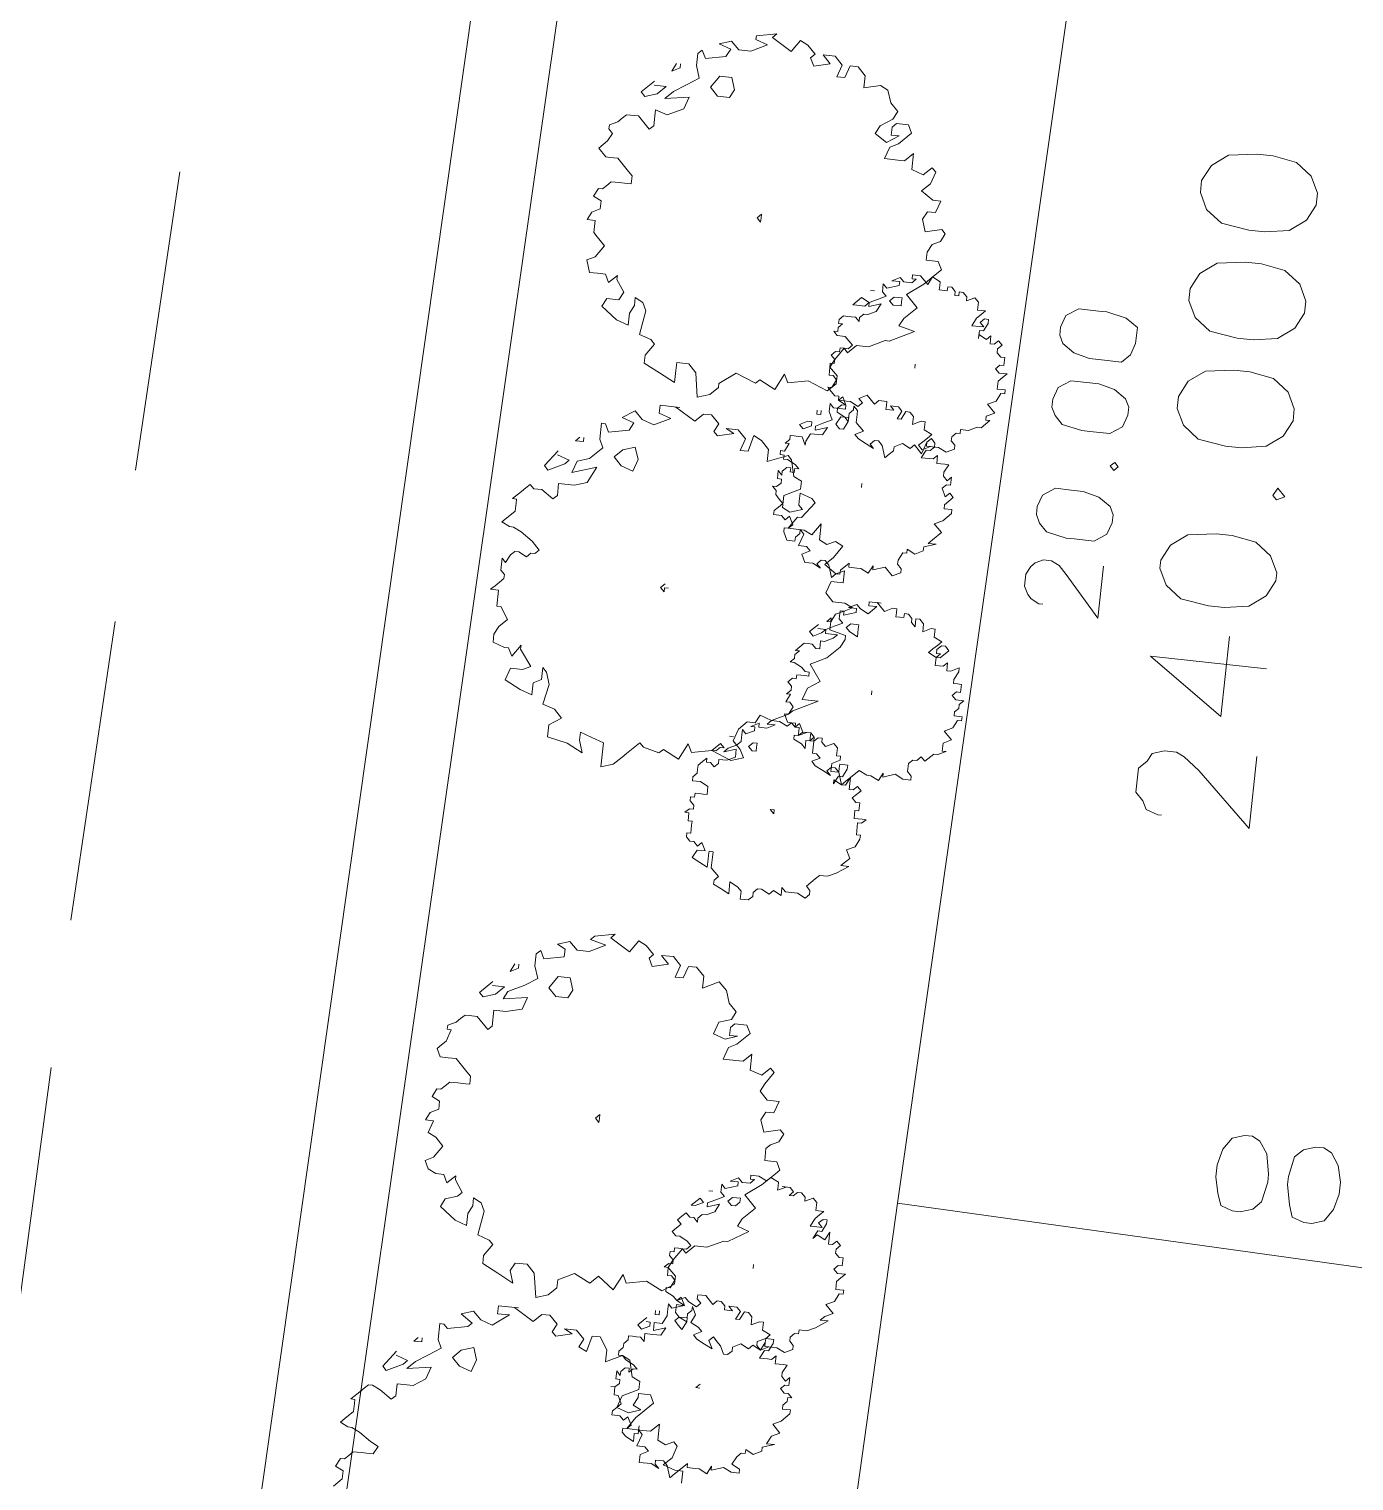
# Model space of a CAD drawing. Header units: metres. Extents: x -977055 to 805873, y -1033982 to 242021.
# Drawn here: x 2674.87 to 2692.39, y 856.24 to 875.44 of the extents above; entities that cross this region are included whole.
import ezdxf

# ---------------------------------------------------------------- set-up
doc = ezdxf.new("R2010")
doc.units = ezdxf.units.M
for name, color, linetype in [('PDF_acera', 7, 'Continuous'), ('PDF_areas por lote', 7, 'Continuous'), ('PDF_COTAS', 7, 'Continuous'), ('PDF_linea de centro', 7, 'Continuous'), ('PDF_LOTES', 7, 'Continuous'), ('PDF_PLANTAS', 7, 'Continuous')]:
    doc.layers.add(name, color=color, linetype=linetype)

# ---------------------------------------------------------------- blocks, each defined once
blk = doc.blocks.new('CALLE')
at = {"layer": 'PDF_acera', "lineweight": 9}
for points in [[(-152.62128, -289.620576), (-150.123456, -216.506304), (-148.768704, -215.236224), (-117.651744, -216.294624), (-116.381664, -217.691712), (-118.921824, -291.822048)], [(-117.440064, -222.518016), (-117.27072, -217.988064), (-118.075104, -217.18368), (-148.430016, -216.12528), (-149.276736, -216.929664), (-149.403744, -221.459616)]]:
    blk.add_lwpolyline(points, dxfattribs=at)
at = {"layer": 'PDF_areas por lote', "lineweight": 9}
for points in [[(-129.082464, -224.296128), (-129.082464, -224.253792), (-129.040128, -224.126784), (-128.955456, -224.084448), (-128.870784, -223.999776), (-128.616768, -223.999776), (-128.532096, -224.084448), (-128.447424, -224.126784), (-128.405088, -224.253792), (-128.405088, -224.3808), (-128.447424, -224.465472), (-128.574432, -224.634816), (-129.1248, -225.22752), (-128.362752, -225.22752)], [(-127.43136, -225.22752), (-127.43136, -223.999776), (-127.981728, -224.80416), (-127.135008, -224.80416)]]:
    blk.add_lwpolyline(points, dxfattribs=at)
for points in [[(-126.499968, -223.999776), (-126.669312, -224.084448), (-126.79632, -224.253792), (-126.838656, -224.550144), (-126.838656, -224.719488), (-126.79632, -224.973504), (-126.669312, -225.142848), (-126.499968, -225.22752), (-126.415296, -225.22752), (-126.245952, -225.142848), (-126.118944, -224.973504), (-126.076608, -224.719488), (-126.076608, -224.550144), (-126.118944, -224.253792), (-126.245952, -224.084448), (-126.415296, -223.999776)], [(-124.806528, -223.999776), (-124.975872, -224.084448), (-125.10288, -224.253792), (-125.145216, -224.550144), (-125.145216, -224.719488), (-125.10288, -224.973504), (-124.975872, -225.142848), (-124.806528, -225.22752), (-124.67952, -225.22752), (-124.510176, -225.142848), (-124.383168, -224.973504), (-124.340832, -224.719488), (-124.340832, -224.550144), (-124.383168, -224.253792), (-124.510176, -224.084448), (-124.67952, -223.999776)], [(-123.663456, -223.999776), (-123.8328, -224.084448), (-123.959808, -224.253792), (-124.002144, -224.550144), (-124.002144, -224.719488), (-123.959808, -224.973504), (-123.8328, -225.142848), (-123.663456, -225.22752), (-123.536448, -225.22752), (-123.367104, -225.142848), (-123.240096, -224.973504), (-123.19776, -224.719488), (-123.19776, -224.550144), (-123.240096, -224.253792), (-123.367104, -224.084448), (-123.536448, -223.999776)], [(-122.520384, -223.999776), (-122.689728, -224.084448), (-122.816736, -224.253792), (-122.859072, -224.550144), (-122.859072, -224.719488), (-122.816736, -224.973504), (-122.689728, -225.142848), (-122.520384, -225.22752), (-122.393376, -225.22752), (-122.224032, -225.142848), (-122.097024, -224.973504), (-122.054688, -224.719488), (-122.054688, -224.550144), (-122.097024, -224.253792), (-122.224032, -224.084448), (-122.393376, -223.999776)], [(-125.610912, -225.100512), (-125.653248, -225.142848), (-125.610912, -225.22752), (-125.52624, -225.142848)]]:
    blk.add_lwpolyline(points, close=True, dxfattribs=at)
at = {"layer": 'PDF_COTAS', "lineweight": 9}
blk.add_lwpolyline([(-127.008, -222.814368), (-127.008, -222.772032), (-126.965664, -222.68736), (-126.923328, -222.645024), (-126.838656, -222.602688), (-126.711648, -222.602688), (-126.626976, -222.645024), (-126.58464, -222.68736), (-126.542304, -222.772032), (-126.542304, -222.856704), (-126.58464, -222.941376), (-126.669312, -223.026048), (-127.092672, -223.407072), (-126.542304, -223.407072)], dxfattribs=at)
for points in [[(-126.076608, -222.645024), (-126.16128, -222.68736), (-126.245952, -222.772032), (-126.288288, -222.983712), (-126.288288, -223.068384), (-126.288288, -223.280064), (-126.203616, -223.407072), (-126.076608, -223.449408), (-125.991936, -223.449408), (-125.907264, -223.407072), (-125.822592, -223.280064), (-125.780256, -223.11072), (-125.780256, -222.983712), (-125.780256, -222.814368), (-125.864928, -222.68736), (-125.991936, -222.645024)], [(-124.933536, -222.68736), (-125.018208, -222.729696), (-125.10288, -222.814368), (-125.145216, -223.026048), (-125.145216, -223.11072), (-125.145216, -223.3224), (-125.060544, -223.449408), (-124.933536, -223.491744), (-124.848864, -223.491744), (-124.764192, -223.449408), (-124.67952, -223.3224), (-124.637184, -223.153056), (-124.637184, -223.026048), (-124.637184, -222.856704), (-124.721856, -222.729696), (-124.848864, -222.68736)], [(-124.171488, -222.68736), (-124.25616, -222.729696), (-124.340832, -222.856704), (-124.383168, -223.026048), (-124.383168, -223.153056), (-124.383168, -223.364736), (-124.298496, -223.449408), (-124.171488, -223.491744), (-124.086816, -223.491744), (-124.002144, -223.491744), (-123.917472, -223.364736), (-123.875136, -223.153056), (-123.875136, -223.068384), (-123.875136, -222.856704), (-123.959808, -222.729696), (-124.086816, -222.68736)], [(-125.483904, -223.364736), (-125.52624, -223.407072), (-125.483904, -223.449408), (-125.441568, -223.407072)], [(-133.14672, -225.566208), (-133.104384, -225.693216), (-133.019712, -225.777888), (-132.808032, -225.820224), (-132.72336, -225.820224), (-132.51168, -225.777888), (-132.384672, -225.693216), (-132.342336, -225.608544), (-132.342336, -225.523872), (-132.384672, -225.396864), (-132.51168, -225.312192), (-132.681024, -225.269856), (-132.808032, -225.269856), (-132.977376, -225.312192), (-133.104384, -225.354528), (-133.14672, -225.481536)], [(-133.14672, -225.566208), (-133.104384, -225.693216), (-133.019712, -225.777888), (-132.808032, -225.820224), (-132.72336, -225.820224), (-132.51168, -225.777888), (-132.384672, -225.693216), (-132.342336, -225.608544), (-132.342336, -225.523872), (-132.384672, -225.396864), (-132.51168, -225.312192), (-132.681024, -225.269856), (-132.808032, -225.269856), (-132.977376, -225.312192), (-133.104384, -225.354528), (-133.14672, -225.481536)], [(-133.189056, -226.328256), (-133.14672, -226.455264), (-133.019712, -226.539936), (-132.850368, -226.582272), (-132.72336, -226.582272), (-132.554016, -226.539936), (-132.427008, -226.455264), (-132.384672, -226.370592), (-132.384672, -226.28592), (-132.427008, -226.158912), (-132.51168, -226.07424), (-132.72336, -226.031904), (-132.808032, -226.031904), (-133.019712, -226.07424), (-133.14672, -226.116576), (-133.189056, -226.243584)], [(-133.189056, -226.328256), (-133.14672, -226.455264), (-133.019712, -226.539936), (-132.850368, -226.582272), (-132.72336, -226.582272), (-132.554016, -226.539936), (-132.427008, -226.455264), (-132.384672, -226.370592), (-132.384672, -226.28592), (-132.427008, -226.158912), (-132.51168, -226.07424), (-132.72336, -226.031904), (-132.808032, -226.031904), (-133.019712, -226.07424), (-133.14672, -226.116576), (-133.189056, -226.243584)]]:
    blk.add_lwpolyline(points, close=True, dxfattribs=at)
at = {"layer": 'PDF_linea de centro', "lineweight": 9}
for points in [[(-136.152576, -212.865408), (-132.977376, -212.95008)], [(-131.410944, -212.992416), (-128.235744, -213.119424)], [(-126.626976, -213.16176), (-123.451776, -213.288768)]]:
    blk.add_lwpolyline(points, dxfattribs=at)
at = {"layer": 'PDF_LOTES', "lineweight": 20}
for points in [[(-149.403744, -221.459616), (-149.742432, -231.027552), (-133.739424, -231.57792), (-133.443072, -221.967648)], [(-133.443072, -221.967648), (-133.739424, -231.57792), (-117.778752, -232.128288), (-117.440064, -222.518016)]]:
    blk.add_lwpolyline(points, close=True, dxfattribs=at)
at = {"layer": 'PDF_PLANTAS', "lineweight": 9}
for points in [[(-136.618272, -220.020192), (-136.491264, -220.020192), (-136.491264, -219.93552), (-136.448928, -219.808512), (-136.364256, -219.893184), (-136.237248, -219.93552), (-136.194912, -219.893184), (-136.237248, -219.808512), (-136.194912, -219.72384), (-136.025568, -219.72384), (-136.11024, -219.639168), (-136.11024, -219.554496), (-136.11024, -219.385152), (-135.983232, -219.469824), (-135.940896, -219.51216), (-135.813888, -219.639168), (-135.729216, -219.596832), (-135.729216, -219.469824), (-135.771552, -219.469824), (-135.856224, -219.427488), (-135.89856, -219.51216), (-135.940896, -219.385152), (-135.89856, -219.258144), (-135.771552, -219.30048), (-135.68688, -219.469824), (-135.602208, -219.469824), (-135.559872, -219.385152), (-135.390528, -219.342816), (-135.348192, -219.258144), (-135.432864, -219.0888), (-135.305856, -219.0888), (-135.178848, -219.004128), (-135.178848, -218.919456), (-135.348192, -218.87712), (-135.305856, -218.792448), (-135.221184, -218.834784), (-135.136512, -218.750112), (-135.136512, -218.623104), (-135.178848, -218.707776), (-135.221184, -218.538432), (-135.178848, -218.496096), (-135.094176, -218.538432), (-135.009504, -218.45376), (-135.009504, -218.369088), (-135.094176, -218.284416), (-134.967168, -218.072736), (-134.967168, -218.115072), (-134.967168, -217.903392), (-135.05184, -217.903392), (-135.05184, -218.0304), (-135.178848, -217.861056), (-135.136512, -217.734048), (-135.05184, -217.649376), (-135.094176, -217.522368), (-135.178848, -217.649376), (-135.221184, -217.60704), (-135.26352, -217.39536), (-135.221184, -217.353024), (-135.221184, -217.310688), (-135.390528, -217.310688), (-135.4752, -217.353024), (-135.559872, -217.226016), (-135.644544, -217.099008), (-135.729216, -217.014336), (-135.68688, -217.268352), (-135.813888, -217.226016), (-135.89856, -217.099008), (-135.89856, -216.929664), (-136.025568, -216.929664), (-136.067904, -216.887328), (-135.983232, -216.76032), (-135.940896, -216.675648), (-135.940896, -216.633312), (-135.983232, -216.590976), (-136.025568, -216.54864), (-136.11024, -216.463968), (-136.11024, -216.506304), (-136.152576, -216.506304), (-136.237248, -216.506304), (-136.32192, -216.421632), (-136.364256, -216.379296), (-136.406592, -216.463968), (-136.406592, -216.506304), (-136.448928, -216.590976), (-136.5336, -216.717984), (-136.575936, -216.802656), (-136.660608, -216.76032), (-136.660608, -216.717984), (-136.660608, -216.633312), (-136.660608, -216.590976), (-136.660608, -216.54864), (-136.702944, -216.506304), (-136.74528, -216.463968), (-136.74528, -216.421632), (-136.829952, -216.379296), (-136.872288, -216.463968), (-136.95696, -216.463968), (-137.041632, -216.379296)], [(-135.559872, -216.887328), (-135.729216, -216.76032), (-135.771552, -216.802656), (-135.68688, -216.972), (-135.644544, -217.014336), (-135.602208, -216.887328)], [(-135.390528, -217.099008), (-135.432864, -217.056672), (-135.432864, -217.141344), (-135.390528, -217.141344)], [(-131.580288, -217.480032), (-131.707296, -217.353024), (-131.749632, -217.39536), (-131.707296, -217.522368), (-131.622624, -217.60704), (-131.622624, -217.480032)], [(-125.9496, -217.564704), (-126.118944, -217.437696), (-126.16128, -217.480032), (-126.076608, -217.649376), (-126.034272, -217.691712), (-125.991936, -217.564704)], [(-131.368608, -217.691712), (-131.45328, -217.649376), (-131.410944, -217.734048), (-131.368608, -217.734048)], [(-125.780256, -217.776384), (-125.822592, -217.734048), (-125.822592, -217.81872), (-125.780256, -217.81872)], [(-121.970016, -218.157408), (-122.097024, -218.0304), (-122.13936, -218.072736), (-122.097024, -218.199744), (-122.012352, -218.284416), (-122.012352, -218.157408)], [(-121.758336, -218.369088), (-121.843008, -218.326752), (-121.800672, -218.411424), (-121.758336, -218.411424)], [(-127.21968, -218.834784), (-127.262016, -218.792448), (-127.304352, -218.834784), (-127.262016, -218.834784), (-127.262016, -218.87712)], [(-134.924832, -219.469824), (-135.009504, -219.385152), (-135.05184, -219.427488), (-135.009504, -219.51216), (-134.967168, -219.51216), (-134.967168, -219.469824)], [(-134.84016, -219.554496), (-134.882496, -219.554496), (-134.882496, -219.596832), (-134.84016, -219.596832)], [(-128.743776, -219.72384), (-128.743776, -219.681504)], [(-133.527744, -220.020192), (-133.527744, -219.977856)], [(-135.559872, -220.104864), (-135.602208, -220.062528), (-135.602208, -220.104864)], [(-125.229888, -220.231872), (-125.272224, -220.231872), (-125.272224, -220.274208), (-125.229888, -220.274208)], [(-127.473696, -220.485888), (-127.558368, -220.401216), (-127.600704, -220.443552), (-127.558368, -220.528224), (-127.516032, -220.57056), (-127.516032, -220.485888)], [(-134.247456, -220.528224), (-134.289792, -220.528224), (-134.247456, -220.528224)], [(-123.917472, -220.697568), (-123.917472, -220.655232), (-123.917472, -220.697568)], [(-125.9496, -220.78224), (-125.991936, -220.78224)], [(-128.108736, -221.120928), (-128.151072, -221.120928), (-128.108736, -221.120928)], [(-124.637184, -221.2056), (-124.67952, -221.2056), (-124.637184, -221.2056)], [(-128.108736, -222.094656), (-128.108736, -222.094656)], [(-124.637184, -222.179328), (-124.637184, -222.179328)]]:
    blk.add_lwpolyline(points, dxfattribs=at)
for points in [[(-132.93504, -220.655232), (-132.850368, -220.697568), (-132.808032, -220.655232), (-132.850368, -220.485888), (-132.72336, -220.443552), (-132.638688, -220.485888), (-132.638688, -220.57056), (-132.51168, -220.612896), (-132.51168, -220.485888), (-132.427008, -220.401216), (-132.342336, -220.443552), (-132.215328, -220.528224), (-132.172992, -220.485888), (-132.257664, -220.401216), (-132.215328, -220.274208), (-132.045984, -220.274208), (-132.130656, -220.189536), (-132.130656, -220.1472), (-132.130656, -219.977856), (-132.003648, -220.020192), (-131.961312, -220.104864), (-131.834304, -220.231872), (-131.749632, -220.189536), (-131.749632, -220.062528), (-131.791968, -220.020192), (-131.87664, -220.020192), (-131.87664, -220.104864), (-131.918976, -219.977856), (-131.87664, -219.850848), (-131.749632, -219.893184), (-131.707296, -220.020192), (-131.622624, -220.062528), (-131.537952, -219.977856), (-131.410944, -219.93552), (-131.326272, -219.850848), (-131.410944, -219.681504), (-131.283936, -219.681504), (-131.199264, -219.596832), (-131.199264, -219.51216), (-131.326272, -219.469824), (-131.326272, -219.385152), (-131.199264, -219.427488), (-131.114592, -219.342816), (-131.114592, -219.215808), (-131.199264, -219.30048), (-131.2416, -219.131136), (-131.156928, -219.0888), (-131.114592, -219.131136), (-131.02992, -219.046464), (-130.987584, -218.961792), (-131.114592, -218.87712), (-130.987584, -218.66544), (-130.945248, -218.707776), (-130.987584, -218.496096), (-131.02992, -218.45376), (-131.072256, -218.623104), (-131.156928, -218.45376), (-131.156928, -218.326752), (-131.072256, -218.24208), (-131.114592, -218.115072), (-131.156928, -218.199744), (-131.2416, -218.199744), (-131.283936, -217.988064), (-131.199264, -217.945728), (-131.2416, -217.903392), (-131.368608, -217.903392), (-131.495616, -217.945728), (-131.580288, -217.81872), (-131.66496, -217.649376), (-131.749632, -217.60704), (-131.707296, -217.861056), (-131.834304, -217.81872), (-131.87664, -217.649376), (-131.87664, -217.522368), (-132.045984, -217.522368), (-132.08832, -217.480032), (-131.961312, -217.353024), (-131.961312, -217.268352), (-131.961312, -217.226016), (-132.003648, -217.18368), (-132.045984, -217.141344), (-132.08832, -217.056672), (-132.130656, -217.056672), (-132.130656, -217.099008), (-132.257664, -217.056672), (-132.3, -217.014336), (-132.342336, -216.972), (-132.427008, -217.014336), (-132.427008, -217.099008), (-132.427008, -217.18368), (-132.554016, -217.310688), (-132.596352, -217.353024), (-132.681024, -217.353024), (-132.681024, -217.310688), (-132.681024, -217.226016), (-132.681024, -217.18368), (-132.681024, -217.141344), (-132.72336, -217.099008), (-132.765696, -217.056672), (-132.765696, -217.014336), (-132.850368, -216.972), (-132.892704, -217.056672), (-132.977376, -217.056672), (-133.019712, -216.972), (-133.104384, -216.929664), (-133.104384, -217.014336), (-133.231392, -216.972), (-133.273728, -217.056672), (-133.3584, -217.141344), (-133.485408, -217.056672), (-133.527744, -216.972), (-133.612416, -217.014336), (-133.654752, -217.099008), (-133.654752, -217.18368), (-133.739424, -217.226016), (-133.654752, -217.310688), (-133.697088, -217.310688), (-133.824096, -217.39536), (-133.866432, -217.353024), (-133.908768, -217.226016), (-133.99344, -217.18368), (-134.120448, -217.353024), (-134.162784, -217.480032), (-134.035776, -217.480032), (-133.951104, -217.522368), (-133.866432, -217.522368), (-133.908768, -217.60704), (-133.99344, -217.649376), (-134.247456, -217.60704), (-134.289792, -217.734048), (-134.332128, -217.776384), (-134.459136, -217.691712), (-134.543808, -217.691712), (-134.62848, -217.861056), (-134.713152, -218.0304), (-134.586144, -217.988064), (-134.501472, -218.0304), (-134.501472, -218.157408), (-134.586144, -218.24208), (-134.84016, -218.284416), (-134.797824, -218.411424), (-134.713152, -218.496096), (-134.62848, -218.496096), (-134.543808, -218.66544), (-134.62848, -218.834784), (-134.543808, -218.919456), (-134.670816, -219.0888), (-134.501472, -219.173472), (-134.586144, -219.215808), (-134.543808, -219.427488), (-134.62848, -219.596832), (-134.543808, -219.72384), (-134.459136, -219.72384), (-134.374464, -219.639168), (-134.289792, -219.681504), (-134.162784, -219.766176), (-134.20512, -219.808512), (-134.120448, -219.893184), (-134.120448, -220.020192), (-134.035776, -220.189536), (-134.035776, -220.231872), (-133.908768, -220.443552), (-133.866432, -220.316544), (-133.78176, -220.35888), (-133.654752, -220.485888), (-133.527744, -220.35888), (-133.400736, -220.528224), (-133.273728, -220.655232), (-133.231392, -220.697568), (-133.14672, -220.655232), (-133.14672, -220.528224), (-133.019712, -220.528224), (-132.977376, -220.57056)], [(-127.304352, -220.739904), (-127.262016, -220.824576), (-127.21968, -220.739904), (-127.21968, -220.612896), (-127.135008, -220.528224), (-127.008, -220.57056), (-127.008, -220.697568), (-126.880992, -220.697568), (-126.923328, -220.612896), (-126.838656, -220.485888), (-126.753984, -220.57056), (-126.626976, -220.655232), (-126.58464, -220.57056), (-126.626976, -220.485888), (-126.58464, -220.401216), (-126.415296, -220.401216), (-126.542304, -220.316544), (-126.499968, -220.231872), (-126.499968, -220.062528), (-126.37296, -220.1472), (-126.37296, -220.189536), (-126.203616, -220.316544), (-126.16128, -220.274208), (-126.118944, -220.1472), (-126.203616, -220.1472), (-126.245952, -220.1472), (-126.288288, -220.189536), (-126.330624, -220.062528), (-126.288288, -219.977856), (-126.16128, -219.977856), (-126.076608, -220.1472), (-125.991936, -220.1472), (-125.9496, -220.062528), (-125.780256, -220.020192), (-125.73792, -219.977856), (-125.822592, -219.766176), (-125.695584, -219.766176), (-125.610912, -219.681504), (-125.568576, -219.596832), (-125.73792, -219.554496), (-125.73792, -219.469824), (-125.610912, -219.51216), (-125.52624, -219.427488), (-125.52624, -219.30048), (-125.568576, -219.385152), (-125.610912, -219.215808), (-125.568576, -219.173472), (-125.483904, -219.215808), (-125.399232, -219.131136), (-125.399232, -219.046464), (-125.483904, -218.961792), (-125.356896, -218.750112), (-125.356896, -218.792448), (-125.356896, -218.580768), (-125.441568, -218.580768), (-125.483904, -218.707776), (-125.568576, -218.538432), (-125.52624, -218.411424), (-125.441568, -218.326752), (-125.52624, -218.199744), (-125.568576, -218.326752), (-125.653248, -218.284416), (-125.695584, -218.072736), (-125.610912, -218.0304), (-125.610912, -217.988064), (-125.780256, -217.988064), (-125.864928, -218.0304), (-125.991936, -217.903392), (-126.034272, -217.776384), (-126.16128, -217.734048), (-126.076608, -217.988064), (-126.245952, -217.903392), (-126.288288, -217.776384), (-126.288288, -217.60704), (-126.415296, -217.60704), (-126.457632, -217.564704), (-126.37296, -217.437696), (-126.37296, -217.353024), (-126.330624, -217.310688), (-126.37296, -217.268352), (-126.415296, -217.226016), (-126.499968, -217.141344), (-126.499968, -217.18368), (-126.542304, -217.18368), (-126.626976, -217.18368), (-126.711648, -217.099008), (-126.753984, -217.056672), (-126.79632, -217.141344), (-126.79632, -217.18368), (-126.838656, -217.268352), (-126.923328, -217.39536), (-127.008, -217.480032), (-127.050336, -217.437696), (-127.050336, -217.39536), (-127.092672, -217.353024), (-127.050336, -217.268352), (-127.050336, -217.226016), (-127.092672, -217.18368), (-127.177344, -217.141344), (-127.135008, -217.099008), (-127.262016, -217.099008), (-127.304352, -217.141344), (-127.346688, -217.141344), (-127.43136, -217.056672), (-127.473696, -217.014336), (-127.473696, -217.099008), (-127.64304, -217.099008), (-127.64304, -217.141344), (-127.770048, -217.226016), (-127.85472, -217.141344), (-127.939392, -217.099008), (-128.024064, -217.099008), (-128.0664, -217.226016), (-128.0664, -217.268352), (-128.151072, -217.310688), (-128.024064, -217.39536), (-128.0664, -217.39536), (-128.235744, -217.522368), (-128.27808, -217.437696), (-128.27808, -217.310688), (-128.405088, -217.268352), (-128.48976, -217.437696), (-128.532096, -217.564704), (-128.405088, -217.564704), (-128.362752, -217.649376), (-128.235744, -217.649376), (-128.27808, -217.691712), (-128.405088, -217.734048), (-128.616768, -217.691712), (-128.659104, -217.81872), (-128.743776, -217.903392), (-128.828448, -217.776384), (-128.955456, -217.776384), (-128.997792, -217.988064), (-129.082464, -218.157408), (-128.955456, -218.115072), (-128.870784, -218.115072), (-128.91312, -218.24208), (-128.955456, -218.369088), (-129.209472, -218.369088), (-129.167136, -218.496096), (-129.082464, -218.580768), (-129.040128, -218.623104), (-128.91312, -218.750112), (-128.955456, -218.792448), (-128.997792, -218.961792), (-128.955456, -219.004128), (-129.040128, -219.173472), (-128.870784, -219.258144), (-128.955456, -219.30048), (-128.91312, -219.51216), (-128.997792, -219.72384), (-128.955456, -219.850848), (-128.870784, -219.808512), (-128.786112, -219.72384), (-128.659104, -219.766176), (-128.574432, -219.850848), (-128.574432, -219.93552), (-128.48976, -219.977856), (-128.532096, -220.104864), (-128.447424, -220.274208), (-128.405088, -220.316544), (-128.27808, -220.57056), (-128.27808, -220.401216), (-128.151072, -220.443552), (-128.0664, -220.57056), (-127.897056, -220.443552), (-127.812384, -220.612896), (-127.685376, -220.739904), (-127.600704, -220.78224), (-127.558368, -220.78224), (-127.516032, -220.612896), (-127.43136, -220.612896), (-127.346688, -220.655232)], [(-135.432864, -217.691712), (-135.4752, -217.564704), (-135.559872, -217.480032), (-135.644544, -217.564704), (-135.68688, -217.691712), (-135.559872, -217.734048)], [(-123.324768, -221.332608), (-123.240096, -221.374944), (-123.19776, -221.332608), (-123.240096, -221.163264), (-123.113088, -221.120928), (-123.028416, -221.163264), (-123.028416, -221.247936), (-122.901408, -221.290272), (-122.901408, -221.2056), (-122.816736, -221.078592), (-122.732064, -221.163264), (-122.605056, -221.2056), (-122.56272, -221.163264), (-122.647392, -221.078592), (-122.605056, -220.951584), (-122.435712, -220.951584), (-122.520384, -220.866912), (-122.520384, -220.824576), (-122.520384, -220.655232), (-122.393376, -220.697568), (-122.35104, -220.78224), (-122.224032, -220.909248), (-122.13936, -220.866912), (-122.13936, -220.739904), (-122.181696, -220.697568), (-122.266368, -220.697568), (-122.266368, -220.78224), (-122.35104, -220.655232), (-122.266368, -220.528224), (-122.181696, -220.57056), (-122.097024, -220.697568), (-122.012352, -220.739904), (-121.92768, -220.655232), (-121.800672, -220.612896), (-121.758336, -220.528224), (-121.800672, -220.35888), (-121.673664, -220.35888), (-121.588992, -220.274208), (-121.588992, -220.189536), (-121.716, -220.1472), (-121.716, -220.062528), (-121.588992, -220.104864), (-121.50432, -220.020192), (-121.50432, -219.893184), (-121.588992, -219.977856), (-121.631328, -219.808512), (-121.546656, -219.766176), (-121.50432, -219.808512), (-121.419648, -219.72384), (-121.377312, -219.639168), (-121.50432, -219.554496), (-121.377312, -219.342816), (-121.334976, -219.385152), (-121.377312, -219.173472), (-121.419648, -219.173472), (-121.461984, -219.30048), (-121.546656, -219.131136), (-121.546656, -219.004128), (-121.461984, -218.919456), (-121.50432, -218.792448), (-121.546656, -218.919456), (-121.631328, -218.87712), (-121.673664, -218.66544), (-121.588992, -218.623104), (-121.631328, -218.580768), (-121.758336, -218.580768), (-121.885344, -218.623104), (-121.970016, -218.496096), (-122.054688, -218.369088), (-122.13936, -218.284416), (-122.097024, -218.538432), (-122.224032, -218.496096), (-122.308704, -218.326752), (-122.266368, -218.199744), (-122.435712, -218.199744), (-122.478048, -218.157408), (-122.35104, -218.0304), (-122.35104, -217.945728), (-122.35104, -217.903392), (-122.393376, -217.861056), (-122.435712, -217.81872), (-122.478048, -217.734048), (-122.520384, -217.734048), (-122.56272, -217.776384), (-122.647392, -217.734048), (-122.689728, -217.691712), (-122.732064, -217.649376), (-122.816736, -217.734048), (-122.816736, -217.776384), (-122.816736, -217.861056), (-122.943744, -217.988064), (-122.98608, -218.0304), (-123.070752, -218.0304), (-123.070752, -217.988064), (-123.070752, -217.903392), (-123.070752, -217.861056), (-123.070752, -217.81872), (-123.113088, -217.776384), (-123.155424, -217.734048), (-123.155424, -217.691712), (-123.240096, -217.649376), (-123.282432, -217.734048), (-123.367104, -217.734048), (-123.40944, -217.649376), (-123.494112, -217.60704), (-123.494112, -217.691712), (-123.62112, -217.691712), (-123.663456, -217.734048), (-123.748128, -217.81872), (-123.875136, -217.734048), (-123.917472, -217.649376), (-124.04448, -217.691712), (-124.04448, -217.776384), (-124.04448, -217.861056), (-124.129152, -217.903392), (-124.04448, -217.988064), (-124.086816, -217.988064), (-124.213824, -218.072736), (-124.298496, -218.0304), (-124.298496, -217.903392), (-124.383168, -217.861056), (-124.510176, -218.0304), (-124.552512, -218.157408), (-124.425504, -218.157408), (-124.340832, -218.199744), (-124.25616, -218.199744), (-124.298496, -218.284416), (-124.383168, -218.326752), (-124.637184, -218.284416), (-124.67952, -218.411424), (-124.721856, -218.45376), (-124.848864, -218.369088), (-124.933536, -218.369088), (-125.018208, -218.538432), (-125.10288, -218.707776), (-124.975872, -218.707776), (-124.8912, -218.707776), (-124.8912, -218.834784), (-124.975872, -218.919456), (-125.229888, -218.961792), (-125.187552, -219.0888), (-125.10288, -219.173472), (-125.060544, -219.173472), (-124.933536, -219.342816), (-125.018208, -219.554496), (-124.975872, -219.596832), (-125.060544, -219.766176), (-124.8912, -219.850848), (-124.975872, -219.893184), (-124.933536, -220.104864), (-125.018208, -220.316544), (-124.933536, -220.401216), (-124.848864, -220.401216), (-124.764192, -220.316544), (-124.67952, -220.35888), (-124.552512, -220.443552), (-124.594848, -220.485888), (-124.510176, -220.57056), (-124.510176, -220.697568), (-124.425504, -220.866912), (-124.425504, -220.909248), (-124.298496, -221.163264), (-124.25616, -220.99392), (-124.171488, -221.036256), (-124.04448, -221.163264), (-123.917472, -221.036256), (-123.790464, -221.2056), (-123.663456, -221.332608), (-123.62112, -221.374944), (-123.536448, -221.332608), (-123.536448, -221.2056), (-123.451776, -221.2056), (-123.367104, -221.247936)], [(-131.45328, -218.284416), (-131.45328, -218.157408), (-131.580288, -218.072736), (-131.66496, -218.157408), (-131.66496, -218.284416), (-131.580288, -218.326752)], [(-125.822592, -218.369088), (-125.864928, -218.24208), (-125.9496, -218.157408), (-126.034272, -218.24208), (-126.076608, -218.369088), (-125.9496, -218.411424)], [(-132.850368, -218.750112), (-132.892704, -218.707776), (-132.93504, -218.750112), (-132.892704, -218.750112)], [(-121.843008, -218.961792), (-121.843008, -218.834784), (-121.970016, -218.750112), (-122.054688, -218.834784), (-122.054688, -218.961792), (-121.970016, -219.004128)], [(-135.602208, -221.036256), (-135.602208, -221.078592), (-135.559872, -221.036256), (-135.559872, -220.99392), (-135.517536, -220.951584), (-135.4752, -220.99392), (-135.4752, -221.036256), (-135.390528, -221.036256), (-135.432864, -220.99392), (-135.390528, -220.951584), (-135.348192, -220.951584), (-135.26352, -220.99392), (-135.26352, -220.951584), (-135.26352, -220.909248), (-135.26352, -220.866912), (-135.178848, -220.866912), (-135.221184, -220.824576), (-135.221184, -220.78224), (-135.221184, -220.739904), (-135.221184, -220.697568), (-135.136512, -220.739904), (-135.136512, -220.78224), (-135.05184, -220.824576), (-135.009504, -220.824576), (-135.009504, -220.739904), (-135.05184, -220.739904), (-135.094176, -220.739904), (-135.094176, -220.78224), (-135.136512, -220.697568), (-135.094176, -220.655232), (-135.05184, -220.655232), (-135.009504, -220.739904), (-134.967168, -220.78224), (-134.924832, -220.697568), (-134.84016, -220.697568), (-134.84016, -220.655232), (-134.882496, -220.57056), (-134.797824, -220.57056), (-134.755488, -220.528224), (-134.755488, -220.485888), (-134.84016, -220.443552), (-134.84016, -220.401216), (-134.755488, -220.443552), (-134.713152, -220.401216), (-134.713152, -220.316544), (-134.755488, -220.35888), (-134.755488, -220.274208), (-134.713152, -220.274208), (-134.670816, -220.231872), (-134.670816, -220.189536), (-134.713152, -220.1472), (-134.62848, -220.062528), (-134.62848, -219.977856), (-134.670816, -219.977856), (-134.713152, -220.020192), (-134.755488, -219.977856), (-134.713152, -219.893184), (-134.670816, -219.850848), (-134.713152, -219.766176), (-134.755488, -219.850848), (-134.797824, -219.72384), (-134.755488, -219.681504), (-134.84016, -219.681504), (-134.882496, -219.681504), (-134.967168, -219.639168), (-134.967168, -219.554496), (-135.05184, -219.554496), (-135.009504, -219.681504), (-135.094176, -219.639168), (-135.094176, -219.554496), (-135.094176, -219.469824), (-135.178848, -219.469824), (-135.136512, -219.427488), (-135.136512, -219.385152), (-135.136512, -219.342816), (-135.136512, -219.30048), (-135.178848, -219.30048), (-135.221184, -219.258144), (-135.26352, -219.258144), (-135.305856, -219.215808), (-135.348192, -219.215808), (-135.348192, -219.258144), (-135.390528, -219.30048), (-135.432864, -219.385152), (-135.4752, -219.427488), (-135.4752, -219.385152), (-135.517536, -219.342816), (-135.4752, -219.342816), (-135.4752, -219.30048), (-135.517536, -219.258144), (-135.559872, -219.258144), (-135.517536, -219.215808), (-135.602208, -219.215808), (-135.602208, -219.258144), (-135.644544, -219.258144), (-135.68688, -219.215808), (-135.68688, -219.173472), (-135.68688, -219.215808), (-135.771552, -219.215808), (-135.771552, -219.258144), (-135.856224, -219.30048), (-135.89856, -219.258144), (-135.940896, -219.215808), (-135.983232, -219.215808), (-135.983232, -219.30048), (-136.025568, -219.342816), (-135.983232, -219.385152), (-136.067904, -219.427488), (-136.11024, -219.385152), (-136.11024, -219.342816), (-136.152576, -219.342816), (-136.194912, -219.385152), (-136.237248, -219.469824), (-136.152576, -219.469824), (-136.152576, -219.51216), (-136.067904, -219.51216), (-136.11024, -219.51216), (-136.152576, -219.554496), (-136.279584, -219.51216), (-136.279584, -219.596832), (-136.32192, -219.639168), (-136.364256, -219.554496), (-136.448928, -219.554496), (-136.448928, -219.681504), (-136.491264, -219.766176), (-136.448928, -219.72384), (-136.406592, -219.72384), (-136.406592, -219.808512), (-136.448928, -219.850848), (-136.575936, -219.893184), (-136.5336, -219.93552), (-136.491264, -219.977856), (-136.406592, -220.062528), (-136.448928, -220.062528), (-136.448928, -220.1472), (-136.448928, -220.189536), (-136.491264, -220.274208), (-136.406592, -220.316544), (-136.448928, -220.316544), (-136.406592, -220.443552), (-136.448928, -220.528224), (-136.448928, -220.612896), (-136.406592, -220.612896), (-136.364256, -220.528224), (-136.279584, -220.57056), (-136.237248, -220.612896), (-136.237248, -220.655232), (-136.194912, -220.655232), (-136.237248, -220.739904), (-136.194912, -220.824576), (-136.152576, -220.824576), (-136.11024, -220.951584), (-136.11024, -220.866912), (-136.025568, -220.909248), (-135.983232, -220.99392), (-135.89856, -220.909248), (-135.856224, -220.99392), (-135.813888, -221.036256), (-135.771552, -221.078592), (-135.729216, -221.078592), (-135.729216, -220.99392), (-135.68688, -220.99392), (-135.644544, -221.036256)], [(-129.505824, -221.163264), (-129.463488, -221.2056), (-129.463488, -221.163264), (-129.463488, -221.078592), (-129.421152, -221.078592), (-129.378816, -221.078592), (-129.378816, -221.120928), (-129.294144, -221.120928), (-129.294144, -221.078592), (-129.251808, -221.036256), (-129.209472, -221.078592), (-129.167136, -221.120928), (-129.1248, -221.078592), (-129.167136, -221.036256), (-129.167136, -220.99392), (-129.040128, -220.99392), (-129.1248, -220.951584), (-129.1248, -220.909248), (-129.082464, -220.824576), (-129.1248, -220.824576), (-129.040128, -220.866912), (-129.040128, -220.909248), (-128.955456, -220.951584), (-128.91312, -220.951584), (-128.91312, -220.866912), (-128.955456, -220.866912), (-128.997792, -220.866912), (-128.997792, -220.824576), (-128.997792, -220.78224), (-128.91312, -220.78224), (-128.870784, -220.866912), (-128.828448, -220.866912), (-128.828448, -220.824576), (-128.743776, -220.824576), (-128.70144, -220.78224), (-128.743776, -220.697568), (-128.70144, -220.655232), (-128.659104, -220.655232), (-128.659104, -220.612896), (-128.70144, -220.57056), (-128.70144, -220.528224), (-128.659104, -220.57056), (-128.616768, -220.528224), (-128.616768, -220.443552), (-128.616768, -220.485888), (-128.659104, -220.401216), (-128.616768, -220.401216), (-128.574432, -220.401216), (-128.574432, -220.35888), (-128.532096, -220.316544), (-128.574432, -220.274208), (-128.532096, -220.189536), (-128.532096, -220.104864), (-128.574432, -220.062528), (-128.574432, -220.1472), (-128.616768, -220.062528), (-128.616768, -219.977856), (-128.574432, -219.977856), (-128.616768, -219.893184), (-128.616768, -219.93552), (-128.659104, -219.93552), (-128.70144, -219.850848), (-128.659104, -219.808512), (-128.743776, -219.808512), (-128.786112, -219.808512), (-128.828448, -219.766176), (-128.870784, -219.681504), (-128.91312, -219.639168), (-128.870784, -219.766176), (-128.955456, -219.766176), (-128.997792, -219.681504), (-128.997792, -219.596832), (-129.040128, -219.596832), (-129.082464, -219.554496), (-129.040128, -219.51216), (-129.040128, -219.469824), (-128.997792, -219.469824), (-129.040128, -219.427488), (-129.082464, -219.385152), (-129.1248, -219.385152), (-129.167136, -219.385152), (-129.209472, -219.342816), (-129.251808, -219.342816), (-129.251808, -219.385152), (-129.251808, -219.427488), (-129.294144, -219.51216), (-129.33648, -219.51216), (-129.378816, -219.51216), (-129.378816, -219.469824), (-129.378816, -219.427488), (-129.378816, -219.385152), (-129.421152, -219.385152), (-129.421152, -219.342816), (-129.463488, -219.342816), (-129.505824, -219.385152), (-129.54816, -219.385152), (-129.54816, -219.342816), (-129.590496, -219.30048), (-129.590496, -219.342816), (-129.675168, -219.342816), (-129.675168, -219.385152), (-129.717504, -219.385152), (-129.802176, -219.385152), (-129.802176, -219.342816), (-129.844512, -219.342816), (-129.886848, -219.385152), (-129.886848, -219.427488), (-129.929184, -219.469824), (-129.886848, -219.51216), (-129.97152, -219.554496), (-129.97152, -219.51216), (-129.97152, -219.469824), (-130.056192, -219.427488), (-130.098528, -219.51216), (-130.140864, -219.596832), (-130.056192, -219.596832), (-130.013856, -219.596832), (-129.97152, -219.596832), (-129.97152, -219.639168), (-130.056192, -219.639168), (-130.140864, -219.639168), (-130.1832, -219.681504), (-130.225536, -219.72384), (-130.267872, -219.681504), (-130.310208, -219.681504), (-130.352544, -219.766176), (-130.39488, -219.850848), (-130.310208, -219.850848), (-130.267872, -219.850848), (-130.310208, -219.93552), (-130.352544, -219.977856), (-130.437216, -219.977856), (-130.437216, -220.062528), (-130.39488, -220.104864), (-130.352544, -220.104864), (-130.310208, -220.1472), (-130.310208, -220.189536), (-130.352544, -220.274208), (-130.310208, -220.316544), (-130.352544, -220.401216), (-130.267872, -220.401216), (-130.310208, -220.443552), (-130.310208, -220.57056), (-130.352544, -220.655232), (-130.310208, -220.697568), (-130.267872, -220.697568), (-130.225536, -220.655232), (-130.1832, -220.697568), (-130.140864, -220.739904), (-130.098528, -220.78224), (-130.098528, -220.866912), (-130.056192, -220.951584), (-129.97152, -221.078592), (-129.97152, -220.99392), (-129.929184, -221.036256), (-129.886848, -221.078592), (-129.802176, -221.036256), (-129.75984, -221.120928), (-129.675168, -221.163264), (-129.632832, -221.163264), (-129.632832, -221.120928), (-129.54816, -221.120928), (-129.505824, -221.120928)], [(-123.240096, -219.427488), (-123.282432, -219.385152), (-123.324768, -219.427488), (-123.282432, -219.427488)], [(-128.828448, -219.596832), (-128.91312, -219.51216), (-128.91312, -219.554496), (-128.870784, -219.596832), (-128.870784, -219.639168)], [(-134.289792, -221.459616), (-134.247456, -221.501952), (-134.247456, -221.459616), (-134.247456, -221.41728), (-134.20512, -221.374944), (-134.162784, -221.41728), (-134.162784, -221.459616), (-134.078112, -221.459616), (-134.078112, -221.41728), (-134.035776, -221.374944), (-133.99344, -221.374944), (-133.951104, -221.41728), (-133.908768, -221.374944), (-133.951104, -221.332608), (-133.951104, -221.290272), (-133.824096, -221.290272), (-133.908768, -221.247936), (-133.866432, -221.163264), (-133.908768, -221.120928), (-133.824096, -221.163264), (-133.824096, -221.2056), (-133.739424, -221.247936), (-133.697088, -221.247936), (-133.697088, -221.2056), (-133.739424, -221.163264), (-133.78176, -221.2056), (-133.78176, -221.120928), (-133.78176, -221.078592), (-133.697088, -221.120928), (-133.654752, -221.163264), (-133.612416, -221.2056), (-133.612416, -221.120928), (-133.527744, -221.120928), (-133.485408, -221.078592), (-133.527744, -220.99392), (-133.485408, -220.99392), (-133.443072, -220.951584), (-133.443072, -220.909248), (-133.485408, -220.866912), (-133.485408, -220.824576), (-133.443072, -220.866912), (-133.400736, -220.824576), (-133.400736, -220.739904), (-133.400736, -220.78224), (-133.443072, -220.697568), (-133.400736, -220.697568), (-133.3584, -220.697568), (-133.316064, -220.612896), (-133.3584, -220.57056), (-133.316064, -220.485888), (-133.316064, -220.401216), (-133.3584, -220.401216), (-133.3584, -220.443552), (-133.400736, -220.401216), (-133.400736, -220.316544), (-133.3584, -220.274208), (-133.400736, -220.189536), (-133.400736, -220.274208), (-133.443072, -220.274208), (-133.485408, -220.1472), (-133.443072, -220.104864), (-133.527744, -220.104864), (-133.57008, -220.1472), (-133.612416, -220.062528), (-133.654752, -219.977856), (-133.697088, -219.977856), (-133.654752, -220.104864), (-133.739424, -220.062528), (-133.78176, -219.977856), (-133.78176, -219.93552), (-133.824096, -219.893184), (-133.866432, -219.893184), (-133.824096, -219.850848), (-133.824096, -219.808512), (-133.78176, -219.766176), (-133.824096, -219.72384), (-133.866432, -219.681504), (-133.908768, -219.72384), (-133.951104, -219.681504), (-133.99344, -219.639168), (-134.035776, -219.681504), (-134.035776, -219.72384), (-134.078112, -219.808512), (-134.120448, -219.850848), (-134.162784, -219.808512), (-134.162784, -219.766176), (-134.162784, -219.72384), (-134.162784, -219.681504), (-134.20512, -219.681504), (-134.20512, -219.639168), (-134.247456, -219.639168), (-134.289792, -219.681504), (-134.332128, -219.681504), (-134.332128, -219.639168), (-134.374464, -219.596832), (-134.374464, -219.639168), (-134.459136, -219.639168), (-134.459136, -219.681504), (-134.501472, -219.72384), (-134.586144, -219.681504), (-134.586144, -219.639168), (-134.62848, -219.639168), (-134.670816, -219.72384), (-134.713152, -219.766176), (-134.670816, -219.808512), (-134.755488, -219.850848), (-134.755488, -219.808512), (-134.755488, -219.766176), (-134.84016, -219.766176), (-134.882496, -219.808512), (-134.924832, -219.893184), (-134.84016, -219.893184), (-134.797824, -219.93552), (-134.755488, -219.93552), (-134.84016, -219.977856), (-134.924832, -219.93552), (-134.967168, -220.020192), (-135.009504, -220.062528), (-135.05184, -219.977856), (-135.094176, -220.020192), (-135.136512, -220.104864), (-135.178848, -220.189536), (-135.094176, -220.1472), (-135.05184, -220.189536), (-135.094176, -220.231872), (-135.136512, -220.274208), (-135.221184, -220.316544), (-135.221184, -220.35888), (-135.178848, -220.401216), (-135.136512, -220.401216), (-135.094176, -220.485888), (-135.136512, -220.57056), (-135.094176, -220.612896), (-135.136512, -220.697568), (-135.05184, -220.739904), (-135.094176, -220.739904), (-135.094176, -220.866912), (-135.136512, -220.951584), (-135.094176, -221.036256), (-135.05184, -221.036256), (-135.009504, -220.99392), (-134.967168, -220.99392), (-134.924832, -221.036256), (-134.924832, -221.078592), (-134.882496, -221.078592), (-134.882496, -221.163264), (-134.84016, -221.247936), (-134.755488, -221.374944), (-134.755488, -221.290272), (-134.713152, -221.332608), (-134.670816, -221.41728), (-134.586144, -221.332608), (-134.543808, -221.41728), (-134.459136, -221.459616), (-134.459136, -221.501952), (-134.4168, -221.501952), (-134.4168, -221.41728), (-134.332128, -221.41728)], [(-134.882496, -219.893184), (-134.882496, -219.808512), (-134.924832, -219.766176), (-134.967168, -219.808512), (-135.009504, -219.850848), (-134.924832, -219.893184)], [(-133.612416, -219.893184), (-133.697088, -219.808512), (-133.697088, -219.850848), (-133.654752, -219.93552)], [(-126.034272, -221.713632), (-125.991936, -221.755968), (-125.9496, -221.713632), (-125.991936, -221.671296), (-125.907264, -221.62896), (-125.864928, -221.671296), (-125.864928, -221.713632), (-125.780256, -221.713632), (-125.822592, -221.671296), (-125.780256, -221.62896), (-125.73792, -221.62896), (-125.653248, -221.671296), (-125.653248, -221.62896), (-125.653248, -221.586624), (-125.653248, -221.544288), (-125.568576, -221.544288), (-125.610912, -221.501952), (-125.610912, -221.41728), (-125.610912, -221.374944), (-125.52624, -221.41728), (-125.52624, -221.459616), (-125.483904, -221.501952), (-125.441568, -221.501952), (-125.399232, -221.459616), (-125.441568, -221.41728), (-125.483904, -221.41728), (-125.483904, -221.459616), (-125.52624, -221.374944), (-125.483904, -221.332608), (-125.441568, -221.374944), (-125.399232, -221.41728), (-125.356896, -221.459616), (-125.31456, -221.374944), (-125.229888, -221.374944), (-125.229888, -221.332608), (-125.272224, -221.247936), (-125.187552, -221.247936), (-125.145216, -221.2056), (-125.145216, -221.163264), (-125.229888, -221.120928), (-125.229888, -221.078592), (-125.145216, -221.120928), (-125.10288, -221.078592), (-125.10288, -220.99392), (-125.145216, -221.036256), (-125.145216, -220.951584), (-125.10288, -220.951584), (-125.060544, -220.951584), (-125.060544, -220.866912), (-125.10288, -220.824576), (-125.018208, -220.739904), (-125.060544, -220.655232), (-125.10288, -220.697568), (-125.145216, -220.655232), (-125.10288, -220.57056), (-125.10288, -220.528224), (-125.10288, -220.443552), (-125.145216, -220.528224), (-125.187552, -220.528224), (-125.187552, -220.401216), (-125.145216, -220.35888), (-125.229888, -220.35888), (-125.31456, -220.401216), (-125.356896, -220.316544), (-125.399232, -220.231872), (-125.441568, -220.231872), (-125.399232, -220.35888), (-125.483904, -220.316544), (-125.483904, -220.231872), (-125.483904, -220.189536), (-125.568576, -220.1472), (-125.610912, -220.1472), (-125.52624, -220.104864), (-125.52624, -220.062528), (-125.52624, -220.020192), (-125.52624, -219.977856), (-125.568576, -219.977856), (-125.610912, -219.93552), (-125.610912, -219.977856), (-125.695584, -219.93552), (-125.695584, -219.893184), (-125.73792, -219.893184), (-125.73792, -219.93552), (-125.780256, -219.93552), (-125.780256, -219.977856), (-125.822592, -220.062528), (-125.864928, -220.104864), (-125.864928, -220.062528), (-125.907264, -220.062528), (-125.907264, -220.020192), (-125.864928, -220.020192), (-125.864928, -219.977856), (-125.907264, -219.93552), (-125.9496, -219.93552), (-125.907264, -219.893184), (-125.991936, -219.893184), (-125.991936, -219.93552), (-126.034272, -219.93552), (-126.076608, -219.893184), (-126.076608, -219.850848), (-126.118944, -219.893184), (-126.16128, -219.893184), (-126.203616, -219.93552), (-126.245952, -219.977856), (-126.288288, -219.93552), (-126.330624, -219.893184), (-126.37296, -219.893184), (-126.37296, -219.977856), (-126.415296, -220.020192), (-126.37296, -220.062528), (-126.457632, -220.104864), (-126.499968, -220.062528), (-126.499968, -220.020192), (-126.542304, -220.020192), (-126.626976, -220.062528), (-126.626976, -220.1472), (-126.58464, -220.1472), (-126.542304, -220.189536), (-126.499968, -220.189536), (-126.542304, -220.231872), (-126.669312, -220.189536), (-126.669312, -220.274208), (-126.711648, -220.316544), (-126.753984, -220.231872), (-126.838656, -220.274208), (-126.838656, -220.35888), (-126.880992, -220.443552), (-126.838656, -220.401216), (-126.79632, -220.443552), (-126.79632, -220.485888), (-126.838656, -220.528224), (-126.965664, -220.57056), (-126.923328, -220.612896), (-126.923328, -220.655232), (-126.880992, -220.655232), (-126.79632, -220.739904), (-126.838656, -220.739904), (-126.838656, -220.824576), (-126.838656, -220.866912), (-126.880992, -220.951584), (-126.79632, -220.99392), (-126.838656, -220.99392), (-126.79632, -221.120928), (-126.880992, -221.2056), (-126.838656, -221.290272), (-126.79632, -221.290272), (-126.753984, -221.247936), (-126.711648, -221.247936), (-126.626976, -221.290272), (-126.626976, -221.332608), (-126.58464, -221.332608), (-126.626976, -221.41728), (-126.58464, -221.501952), (-126.542304, -221.501952), (-126.499968, -221.62896), (-126.499968, -221.544288), (-126.457632, -221.586624), (-126.37296, -221.671296), (-126.288288, -221.586624), (-126.245952, -221.671296), (-126.203616, -221.713632), (-126.16128, -221.755968), (-126.118944, -221.755968), (-126.118944, -221.671296), (-126.076608, -221.671296)], [(-128.786112, -219.977856), (-128.786112, -219.93552), (-128.828448, -219.893184), (-128.870784, -219.93552), (-128.870784, -219.977856), (-128.828448, -219.977856)], [(-133.57008, -220.316544), (-133.57008, -220.231872), (-133.612416, -220.189536), (-133.654752, -220.231872), (-133.654752, -220.274208), (-133.612416, -220.316544)], [(-129.463488, -220.231872), (-129.463488, -220.189536), (-129.505824, -220.231872)], [(-125.356896, -220.1472), (-125.399232, -220.062528), (-125.441568, -220.104864), (-125.399232, -220.189536), (-125.356896, -220.189536)], [(-128.151072, -222.05232), (-128.108736, -222.094656), (-128.108736, -222.009984), (-128.0664, -221.967648), (-128.024064, -222.009984), (-128.024064, -222.05232), (-127.939392, -222.05232), (-127.939392, -222.009984), (-127.939392, -221.967648), (-127.897056, -221.967648), (-127.812384, -222.009984), (-127.770048, -222.009984), (-127.812384, -221.925312), (-127.812384, -221.882976), (-127.727712, -221.882976), (-127.770048, -221.84064), (-127.770048, -221.755968), (-127.685376, -221.755968), (-127.685376, -221.798304), (-127.600704, -221.882976), (-127.558368, -221.84064), (-127.558368, -221.798304), (-127.600704, -221.755968), (-127.64304, -221.755968), (-127.64304, -221.798304), (-127.685376, -221.755968), (-127.64304, -221.671296), (-127.600704, -221.713632), (-127.558368, -221.755968), (-127.516032, -221.798304), (-127.473696, -221.713632), (-127.389024, -221.713632), (-127.389024, -221.671296), (-127.43136, -221.586624), (-127.346688, -221.586624), (-127.304352, -221.544288), (-127.304352, -221.501952), (-127.389024, -221.501952), (-127.346688, -221.459616), (-127.304352, -221.459616), (-127.262016, -221.41728), (-127.262016, -221.374944), (-127.304352, -221.374944), (-127.304352, -221.332608), (-127.304352, -221.290272), (-127.262016, -221.290272), (-127.21968, -221.290272), (-127.21968, -221.247936), (-127.262016, -221.163264), (-127.177344, -221.078592), (-127.177344, -221.120928), (-127.177344, -220.99392), (-127.21968, -220.99392), (-127.21968, -221.078592), (-127.304352, -220.99392), (-127.262016, -220.909248), (-127.21968, -220.866912), (-127.262016, -220.78224), (-127.262016, -220.866912), (-127.304352, -220.866912), (-127.346688, -220.739904), (-127.304352, -220.739904), (-127.304352, -220.697568), (-127.389024, -220.697568), (-127.43136, -220.739904), (-127.473696, -220.655232), (-127.516032, -220.57056), (-127.558368, -220.57056), (-127.558368, -220.697568), (-127.600704, -220.655232), (-127.64304, -220.57056), (-127.64304, -220.528224), (-127.727712, -220.528224), (-127.727712, -220.485888), (-127.685376, -220.443552), (-127.685376, -220.401216), (-127.685376, -220.35888), (-127.727712, -220.316544), (-127.770048, -220.274208), (-127.770048, -220.316544), (-127.812384, -220.274208), (-127.85472, -220.274208), (-127.897056, -220.231872), (-127.897056, -220.274208), (-127.939392, -220.35888), (-127.981728, -220.401216), (-127.981728, -220.443552), (-128.024064, -220.443552), (-128.024064, -220.401216), (-128.024064, -220.35888), (-128.024064, -220.316544), (-128.0664, -220.316544), (-128.0664, -220.274208), (-128.108736, -220.231872), (-128.151072, -220.274208), (-128.193408, -220.274208), (-128.235744, -220.231872), (-128.235744, -220.274208), (-128.320416, -220.231872), (-128.320416, -220.274208), (-128.362752, -220.316544), (-128.447424, -220.274208), (-128.447424, -220.231872), (-128.532096, -220.274208), (-128.532096, -220.316544), (-128.532096, -220.35888), (-128.574432, -220.35888), (-128.532096, -220.401216), (-128.616768, -220.443552), (-128.659104, -220.401216), (-128.659104, -220.35888), (-128.70144, -220.35888), (-128.743776, -220.443552), (-128.786112, -220.485888), (-128.70144, -220.485888), (-128.70144, -220.528224), (-128.616768, -220.528224), (-128.659104, -220.57056), (-128.70144, -220.57056), (-128.828448, -220.57056), (-128.828448, -220.612896), (-128.870784, -220.655232), (-128.91312, -220.57056), (-128.955456, -220.612896), (-128.997792, -220.697568), (-129.040128, -220.78224), (-128.997792, -220.739904), (-128.955456, -220.78224), (-128.955456, -220.824576), (-128.997792, -220.866912), (-129.1248, -220.909248), (-129.082464, -220.951584), (-129.040128, -220.99392), (-128.955456, -221.078592), (-128.997792, -221.163264), (-128.997792, -221.2056), (-129.040128, -221.290272), (-128.955456, -221.332608), (-128.997792, -221.332608), (-128.955456, -221.459616), (-128.997792, -221.544288), (-128.997792, -221.62896), (-128.955456, -221.62896), (-128.91312, -221.586624), (-128.828448, -221.586624), (-128.786112, -221.62896), (-128.786112, -221.671296), (-128.743776, -221.713632), (-128.786112, -221.755968), (-128.70144, -221.84064), (-128.70144, -221.882976), (-128.659104, -221.967648), (-128.659104, -221.925312), (-128.574432, -221.925312), (-128.532096, -222.009984), (-128.447424, -221.925312), (-128.405088, -222.009984), (-128.320416, -222.05232), (-128.320416, -222.094656), (-128.27808, -222.094656), (-128.27808, -222.009984), (-128.235744, -222.009984), (-128.193408, -222.05232)], [(-124.67952, -222.136992), (-124.637184, -222.179328), (-124.637184, -222.094656), (-124.594848, -222.05232), (-124.552512, -222.094656), (-124.552512, -222.136992), (-124.46784, -222.136992), (-124.46784, -222.094656), (-124.425504, -222.05232), (-124.383168, -222.05232), (-124.340832, -222.094656), (-124.298496, -222.05232), (-124.340832, -222.009984), (-124.340832, -221.967648), (-124.25616, -221.967648), (-124.298496, -221.925312), (-124.25616, -221.84064), (-124.298496, -221.84064), (-124.213824, -221.84064), (-124.213824, -221.882976), (-124.129152, -221.925312), (-124.086816, -221.925312), (-124.086816, -221.882976), (-124.129152, -221.84064), (-124.171488, -221.882976), (-124.171488, -221.84064), (-124.171488, -221.755968), (-124.086816, -221.798304), (-124.04448, -221.84064), (-124.002144, -221.882976), (-124.002144, -221.798304), (-123.917472, -221.798304), (-123.875136, -221.755968), (-123.917472, -221.671296), (-123.875136, -221.671296), (-123.8328, -221.62896), (-123.8328, -221.586624), (-123.875136, -221.586624), (-123.875136, -221.544288), (-123.8328, -221.544288), (-123.790464, -221.501952), (-123.790464, -221.459616), (-123.8328, -221.459616), (-123.8328, -221.374944), (-123.790464, -221.374944), (-123.748128, -221.374944), (-123.705792, -221.290272), (-123.790464, -221.247936), (-123.705792, -221.163264), (-123.705792, -221.078592), (-123.748128, -221.078592), (-123.748128, -221.120928), (-123.790464, -221.078592), (-123.790464, -220.99392), (-123.748128, -220.951584), (-123.790464, -220.866912), (-123.790464, -220.951584), (-123.8328, -220.951584), (-123.875136, -220.824576), (-123.8328, -220.78224), (-123.917472, -220.78224), (-123.959808, -220.824576), (-124.002144, -220.739904), (-124.04448, -220.655232), (-124.086816, -220.655232), (-124.04448, -220.78224), (-124.129152, -220.739904), (-124.171488, -220.655232), (-124.171488, -220.612896), (-124.213824, -220.57056), (-124.25616, -220.57056), (-124.213824, -220.528224), (-124.213824, -220.485888), (-124.213824, -220.443552), (-124.213824, -220.401216), (-124.25616, -220.35888), (-124.298496, -220.35888), (-124.298496, -220.401216), (-124.340832, -220.35888), (-124.383168, -220.35888), (-124.383168, -220.316544), (-124.425504, -220.35888), (-124.425504, -220.443552), (-124.46784, -220.485888), (-124.510176, -220.528224), (-124.552512, -220.485888), (-124.552512, -220.443552), (-124.552512, -220.401216), (-124.594848, -220.401216), (-124.594848, -220.35888), (-124.637184, -220.316544), (-124.67952, -220.35888), (-124.721856, -220.35888), (-124.721856, -220.316544), (-124.764192, -220.316544), (-124.848864, -220.316544), (-124.848864, -220.35888), (-124.8912, -220.401216), (-124.975872, -220.35888), (-124.975872, -220.316544), (-125.018208, -220.35888), (-125.060544, -220.401216), (-125.060544, -220.443552), (-125.10288, -220.443552), (-125.060544, -220.485888), (-125.145216, -220.528224), (-125.145216, -220.485888), (-125.187552, -220.443552), (-125.229888, -220.443552), (-125.272224, -220.528224), (-125.31456, -220.57056), (-125.229888, -220.57056), (-125.187552, -220.612896), (-125.145216, -220.612896), (-125.187552, -220.655232), (-125.229888, -220.655232), (-125.31456, -220.655232), (-125.356896, -220.697568), (-125.399232, -220.739904), (-125.441568, -220.655232), (-125.483904, -220.697568), (-125.52624, -220.78224), (-125.568576, -220.866912), (-125.52624, -220.824576), (-125.483904, -220.866912), (-125.483904, -220.909248), (-125.52624, -220.951584), (-125.653248, -220.99392), (-125.610912, -221.036256), (-125.568576, -221.078592), (-125.52624, -221.078592), (-125.483904, -221.163264), (-125.52624, -221.247936), (-125.483904, -221.290272), (-125.568576, -221.374944), (-125.441568, -221.41728), (-125.483904, -221.41728), (-125.483904, -221.544288), (-125.52624, -221.62896), (-125.483904, -221.713632), (-125.441568, -221.713632), (-125.399232, -221.671296), (-125.356896, -221.671296), (-125.31456, -221.713632), (-125.31456, -221.755968), (-125.272224, -221.755968), (-125.272224, -221.84064), (-125.229888, -221.925312), (-125.229888, -221.967648), (-125.145216, -222.05232), (-125.145216, -222.009984), (-125.10288, -222.009984), (-125.060544, -222.094656), (-124.975872, -222.009984), (-124.933536, -222.094656), (-124.848864, -222.136992), (-124.848864, -222.179328), (-124.806528, -222.179328), (-124.806528, -222.094656), (-124.721856, -222.094656)], [(-125.272224, -220.57056), (-125.272224, -220.485888), (-125.356896, -220.443552), (-125.399232, -220.485888), (-125.399232, -220.528224), (-125.31456, -220.57056)], [(-124.002144, -220.57056), (-124.086816, -220.485888), (-124.086816, -220.528224), (-124.086816, -220.612896), (-124.04448, -220.655232)], [(-127.389024, -220.612896), (-127.43136, -220.57056), (-127.43136, -220.612896)], [(-127.43136, -220.909248), (-127.43136, -220.824576), (-127.473696, -220.78224), (-127.516032, -220.824576), (-127.558368, -220.909248), (-127.473696, -220.909248)], [(-123.959808, -220.99392), (-123.959808, -220.909248), (-124.002144, -220.866912), (-124.04448, -220.909248), (-124.04448, -220.99392), (-124.002144, -220.99392)]]:
    blk.add_lwpolyline(points, close=True, dxfattribs=at)

msp = doc.modelspace()

# ---------------------------------------------------------------- block references
at = {"xscale": 1.255773352820658, "yscale": 1.255773352820658, "zscale": 1.255773352820658, "rotation": 83.85573648860341}
msp.add_blockref('CALLE', (2427.15058, 1056.36283, 1015.371), dxfattribs=at)

doc.saveas('drawing.dxf')
